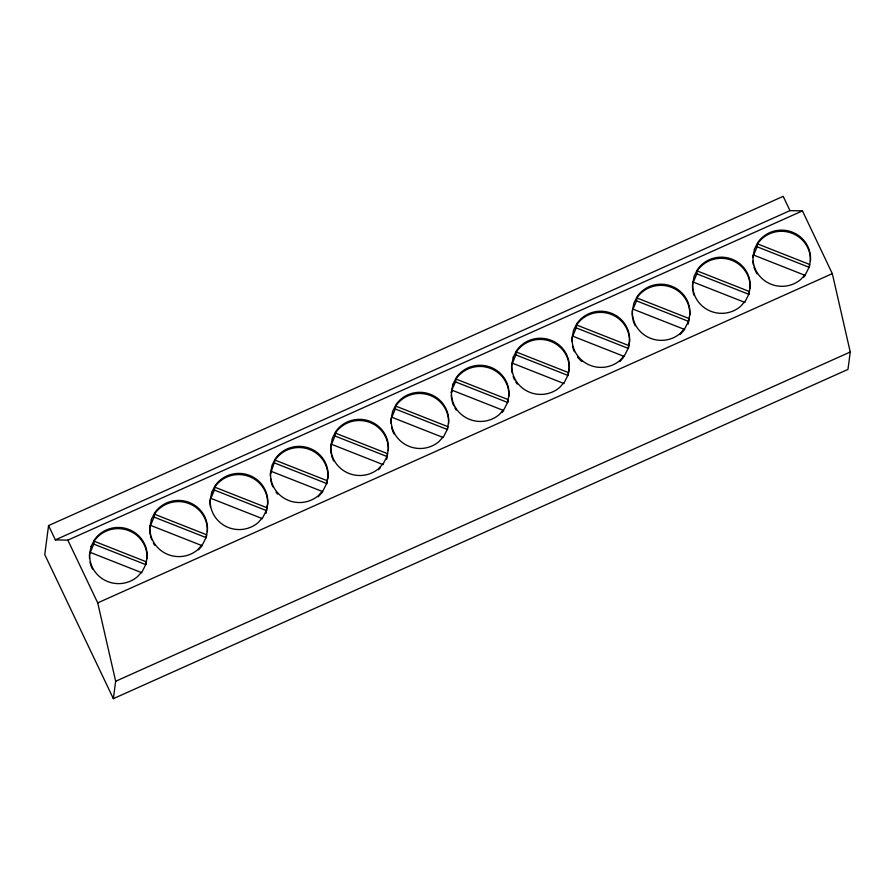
<?xml version="1.0" encoding="UTF-8"?>
<svg xmlns="http://www.w3.org/2000/svg" width="895" height="895" viewBox="0 0 895 895"><rect width="100%" height="100%" fill="white"/><g stroke="black" fill="none" stroke-linecap="round" stroke-linejoin="round"><path stroke-width="1.34" d="M48.565 525.589L44.75 554.587L113.363 698.659L847.957 369.411L850.25 352.015L832.316 273.635L802.435 210.884L789.972 210.627L55.378 539.875L48.565 525.589L783.17 196.341L789.972 210.627M90.093 552.853L93.762 544.126L94.232 541.05A28.808 28.081 7.5 0 1 127.381 530.131A28.808 28.081 7.5 0 1 146.981 558.603M113.363 698.659L115.656 681.263L97.723 602.883L67.841 540.144L55.378 539.875M150.394 525.824L154.074 517.097L154.544 514.021A28.808 28.081 7.5 0 1 187.681 503.102A28.808 28.081 7.5 0 1 207.282 531.574M206.398 536.709L206.644 534.774L154.455 514.189M210.705 498.795L214.375 490.068L214.845 486.992A28.808 28.081 7.5 0 1 247.993 476.073A28.808 28.081 7.5 0 1 267.594 504.545L266.039 513.305M270.67 473.142L270.928 471.206L322.815 491.668L318.24 496.781M270.771 472.94L275.157 459.963A28.808 28.081 7.5 0 1 308.294 449.044A28.808 28.081 7.5 0 1 327.894 477.516L327.257 480.716L275.067 460.131M327.134 481.689L326.876 483.624L274.687 463.028M331.318 444.737L334.987 435.999L335.457 432.934A28.808 28.081 7.5 0 1 368.606 422.015A28.808 28.081 7.5 0 1 388.206 450.487M387.311 455.622L387.569 453.687L335.368 433.102M391.618 417.708L395.299 408.97L395.769 405.905A28.808 28.081 7.5 0 1 428.906 394.986A28.808 28.081 7.5 0 1 448.507 423.458M451.595 392.044L451.841 390.119L503.74 410.581L501.905 412.629M451.46 393.017C451.472 387.781 455.835 383.977 456.07 378.876A28.808 28.081 7.5 0 1 489.218 367.957A28.808 28.081 7.5 0 1 508.819 396.429M515.912 354.912L516.381 351.836A28.808 28.081 7.5 0 1 549.519 340.928A28.808 28.081 7.5 0 1 569.119 369.4L568.101 375.497L515.912 354.912L512.231 363.65M576.212 327.883L576.682 324.807A28.808 28.081 7.5 0 1 609.831 313.888A28.808 28.081 7.5 0 1 629.431 342.371L628.413 348.468L576.212 327.883L572.543 336.621M632.843 309.592L636.524 300.854L636.994 297.778A28.808 28.081 7.5 0 1 670.131 286.859A28.808 28.081 7.5 0 1 689.732 315.342M688.848 320.477L689.094 318.542L636.904 297.957M693.155 282.563L696.825 273.825L697.294 270.749A28.808 28.081 7.5 0 1 730.443 259.83A28.808 28.081 7.5 0 1 750.044 288.313M753.456 255.534L757.136 246.796L757.606 243.72A28.808 28.081 7.5 0 1 790.744 232.801A28.808 28.081 7.5 0 1 810.344 261.284M149.812 527.77L150.315 525.264L202.203 545.726L198.545 549.821M386.651 459.247L387.188 456.595L334.987 435.999M451.337 392.625L451.841 390.119M632.262 311.538L633.85 303.192L637.139 296.625A28.808 28.081 7.5 0 1 670.288 285.706A28.808 28.081 7.5 0 1 689.888 314.179L688.456 321.372L685.156 327.939L680.222 333.443A28.808 28.081 7.5 0 1 648.528 337.449A28.808 28.081 7.5 0 1 632.418 310.375M688.188 324.102L688.714 321.439L636.524 300.854M752.874 257.48L753.377 254.963L805.265 275.436L803.43 277.484M378.54 469.752L380.375 467.705M619.765 361.636L623.435 357.541M680.077 334.607L684.653 329.494L632.765 309.032M67.841 540.144L802.435 210.884M97.723 602.883L832.316 273.635M115.656 681.263L850.25 352.015M757.517 243.899L809.706 264.484L809.326 267.381L757.136 246.796M697.205 270.928L749.406 291.513L749.025 294.41L696.825 273.825M693.066 281.992L744.964 302.465M576.593 324.986L628.793 345.571M572.453 336.061L624.352 356.523M516.292 352.015L568.482 372.6M564.04 383.552L512.153 363.09L511.649 365.596A28.808 28.081 7.5 0 0 512.175 372.913M455.98 379.044L508.181 399.629L507.801 402.537L455.6 381.941M395.679 406.073L447.869 426.658L447.489 429.566L395.299 408.97M391.54 417.148L443.428 437.61M331.228 444.177L383.127 464.639M214.755 487.16L266.956 507.745M214.375 490.068L266.576 510.653M262.515 518.697L210.616 498.235L210.112 500.741A28.808 28.081 7.5 0 0 210.415 506.861M154.074 517.097L206.264 537.682M94.143 541.218L146.344 561.814L145.963 564.711L93.762 544.126M141.902 572.755L90.003 552.293L89.5 554.81A28.808 28.081 7.5 0 0 89.522 558.48M456.215 410.078A28.808 28.081 7.5 0 1 454.895 407.975M453.776 405.793A28.808 28.081 7.5 0 1 452.143 401.139M451.863 399.942A28.808 28.081 7.5 0 1 451.304 395.075M394.001 433.93A28.808 28.081 7.5 0 1 391.562 426.971M391.048 423.335A28.808 28.081 7.5 0 1 391.037 419.654L392.625 411.308L395.914 404.741A28.808 28.081 7.5 0 1 429.063 393.822A28.808 28.081 7.5 0 1 448.663 422.306L447.231 429.488L443.931 436.055L438.997 441.559A28.808 28.081 7.5 0 1 407.303 445.565A28.808 28.081 7.5 0 1 391.193 418.502M333.701 460.959A28.808 28.081 7.5 0 1 331.53 455.197M331.251 454A28.808 28.081 7.5 0 1 330.725 446.683L332.313 438.337L335.614 431.77A28.808 28.081 7.5 0 1 368.762 420.851A28.808 28.081 7.5 0 1 388.363 449.335L386.92 456.517L383.631 463.084L378.697 468.588A28.808 28.081 7.5 0 1 347.003 472.594A28.808 28.081 7.5 0 1 330.881 445.531M270.581 472.56A28.808 28.081 7.5 0 0 286.691 499.623A28.808 28.081 7.5 0 0 318.396 495.617L323.319 490.113L326.619 483.546L328.051 476.364A28.808 28.081 7.5 0 0 308.451 447.88A28.808 28.081 7.5 0 0 275.302 458.799L272.013 465.366L270.424 473.712A28.808 28.081 7.5 0 0 270.38 476.162M277.595 494.085A28.808 28.081 7.5 0 1 276.018 492.183M272.863 486.88A28.808 28.081 7.5 0 1 270.558 478.624M517.243 384.067A28.808 28.081 7.5 0 1 515.833 382.008M514.614 379.86A28.808 28.081 7.5 0 1 513.159 376.471M572.106 337.404A28.808 28.081 7.5 0 0 588.228 364.478A28.808 28.081 7.5 0 0 619.922 360.472L624.855 354.968L628.145 348.401L629.588 341.208A28.808 28.081 7.5 0 0 609.987 312.735A28.808 28.081 7.5 0 0 576.839 323.654L573.538 330.221L571.95 338.567A28.808 28.081 7.5 0 0 571.905 341.017M581.806 361.546A28.808 28.081 7.5 0 1 579.971 359.846M579.132 358.94A28.808 28.081 7.5 0 1 577.555 357.038M574.389 351.735A28.808 28.081 7.5 0 1 572.476 345.884M635.226 325.802A28.808 28.081 7.5 0 1 633.056 320.052M632.787 318.855A28.808 28.081 7.5 0 1 632.217 312.758M154.678 545.234A28.808 28.081 7.5 0 1 153.358 543.12M151.758 539.808A28.808 28.081 7.5 0 1 150.606 536.284M150.338 535.098A28.808 28.081 7.5 0 1 149.767 528.99M692.719 283.346A28.808 28.081 7.5 0 0 708.84 310.42A28.808 28.081 7.5 0 0 740.534 306.414L745.468 300.91L748.757 294.343L750.2 287.15A28.808 28.081 7.5 0 0 730.6 258.677A28.808 28.081 7.5 0 0 697.451 269.596L694.151 276.163L692.562 284.509A28.808 28.081 7.5 0 0 692.864 290.629M694.084 295.384A28.808 28.081 7.5 0 1 693.088 291.826M757.058 273.892A28.808 28.081 7.5 0 1 755.839 271.744M755.313 270.648A28.808 28.081 7.5 0 1 754.004 267.169M753.4 264.797A28.808 28.081 7.5 0 1 752.885 261.15M92.476 569.075A28.808 28.081 7.5 0 1 90.026 562.127M91.089 546.453L89.657 553.647A28.808 28.081 7.5 0 0 105.778 580.71A28.808 28.081 7.5 0 0 137.472 576.704L142.406 571.2L145.695 564.633L147.138 557.451A28.808 28.081 7.5 0 0 127.537 528.967A28.808 28.081 7.5 0 0 94.389 539.886L91.089 546.453M151.4 519.424L149.968 526.618A28.808 28.081 7.5 0 0 166.078 553.681A28.808 28.081 7.5 0 0 197.784 549.675L202.706 544.171L206.007 537.604L207.439 530.422A28.808 28.081 7.5 0 0 187.838 501.938A28.808 28.081 7.5 0 0 154.69 512.857L151.4 519.424M211.701 492.395L210.269 499.589A28.808 28.081 7.5 0 0 226.39 526.652A28.808 28.081 7.5 0 0 258.084 522.646L263.018 517.142L266.307 510.575L267.75 503.393A28.808 28.081 7.5 0 0 248.15 474.909A28.808 28.081 7.5 0 0 215.001 485.828L211.701 492.395M452.926 384.279L451.494 391.473A28.808 28.081 7.5 0 0 467.615 418.536A28.808 28.081 7.5 0 0 499.309 414.53L504.243 409.026L507.532 402.459L508.975 395.266A28.808 28.081 7.5 0 0 489.375 366.793A28.808 28.081 7.5 0 0 456.226 377.712L452.926 384.279M513.238 357.25L511.806 364.433A28.808 28.081 7.5 0 0 527.916 391.507A28.808 28.081 7.5 0 0 559.61 387.501L564.544 381.997L567.844 375.43L569.276 368.237A28.808 28.081 7.5 0 0 549.675 339.764A28.808 28.081 7.5 0 0 516.527 350.683L513.238 357.25M754.463 249.134L753.031 256.317A28.808 28.081 7.5 0 0 769.141 283.391A28.808 28.081 7.5 0 0 800.835 279.385L805.768 273.881L809.069 267.314L810.501 260.121A28.808 28.081 7.5 0 0 790.9 231.648A28.808 28.081 7.5 0 0 757.752 242.567L754.463 249.134"/></g></svg>
